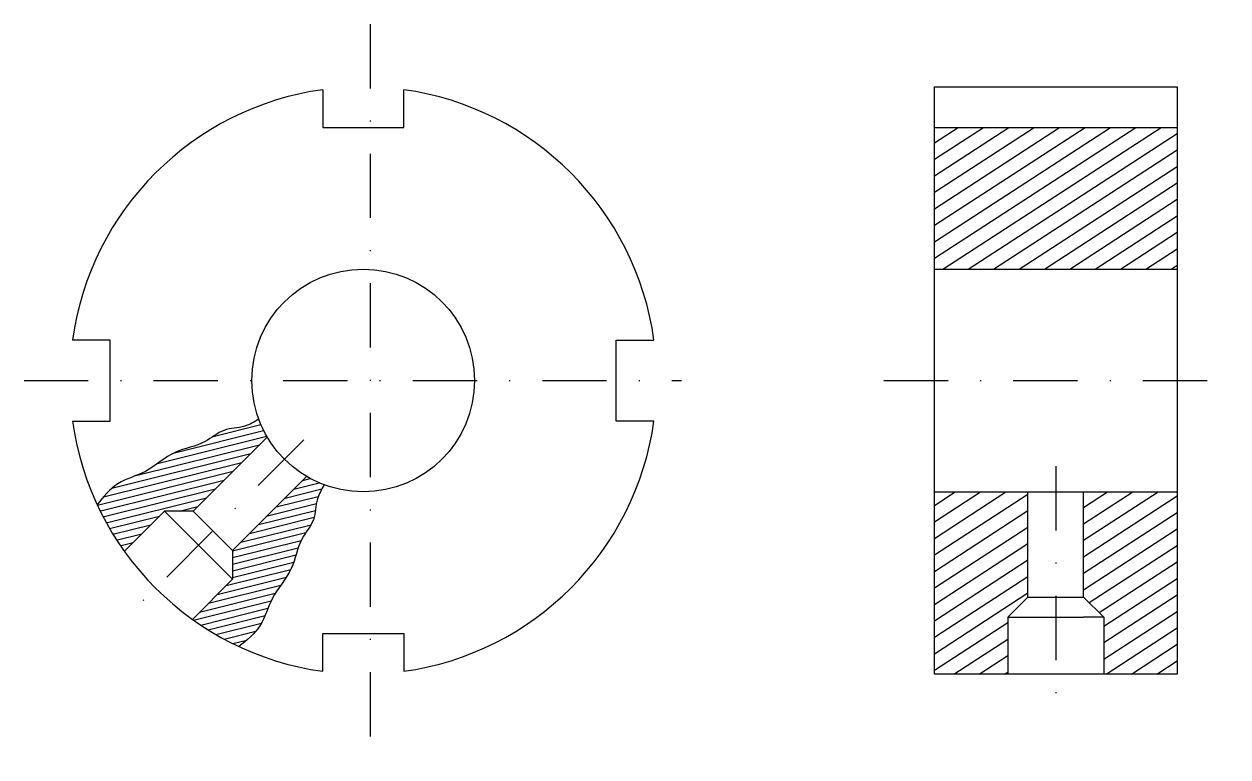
# Model space of a CAD drawing. Header units: millimetres. Extents: x 439 to 558, y 301 to 373.
import ezdxf

# ---------------------------------------------------------------- set-up
doc = ezdxf.new("R2010")
doc.units = ezdxf.units.MM
doc.linetypes.add('TRAZO_Y_PUNTO2', pattern=[12.7, 6.35, -3.175, 0, -3.175])

msp = doc.modelspace()

# ---------------------------------------------------------------- hatches: boundary and pattern name
h = msp.add_hatch()
h.set_pattern_fill('ANSI31', color=256, scale=0.43, angle=168)
h.set_pattern_definition([(213, (-32.9534, 0), (0.7435684, -1.144995), [])])
h.paths.add_polyline_path([(553.08, 363.26), (529.08, 363.26), (529.08, 349.26), (553.08, 349.26)])
h.paths.add_polyline_path([(538.33, 327.26), (529.08, 327.26), (529.08, 309.26), (536.33, 309.26), (536.33, 314.87), (538.33, 316.87)])
h.paths.add_polyline_path([(553.08, 327.26), (543.83, 327.26), (543.83, 316.87), (545.83, 314.87), (545.83, 309.26), (553.08, 309.26)])
h = msp.add_hatch()
h.set_pattern_fill('ANSI31', color=256, scale=0.2, angle=149)
edge = h.paths.add_edge_path()
edge.add_spline(control_points=[(446.39, 325.97), (447, 326.77), (448.25, 328.35), (451.44, 329.1), (453.82, 331.45), (456.87, 331.82), (458.78, 333.6), (460.85, 333.52), (461.9, 334.16), (462.35, 334.43)], knot_values=[0, 0, 0, 0, 2.919977, 5.905886, 9.380489, 12.543701, 14.70498, 16.794875, 18.341271, 18.341271, 18.341271, 18.341271], degree=3, periodic=0)
edge.add_arc((472.66, 338.26), 11, 200.386, 210.5225)
edge.add_line((463.18, 332.67), (455.86, 325.35))
edge.add_line((455.86, 325.35), (453.03, 325.35))
edge.add_line((453.03, 325.35), (449.07, 321.39))
edge.add_arc((472.66, 338.26), 29, 205.0635, 215.5729, ccw=False)
h = msp.add_hatch()
h.set_pattern_fill('ANSI31', color=256, scale=0.2, angle=149)
edge = h.paths.add_edge_path()
edge.add_spline(control_points=[(460.37, 311.99), (461.16, 312.6), (462.75, 313.86), (463.5, 317.04), (465.84, 319.42), (466.22, 322.47), (468, 324.39), (467.92, 326.45), (468.55, 327.5), (468.82, 327.95)], knot_values=[0, 0, 0, 0, 2.919977, 5.905886, 9.380489, 12.543701, 14.70498, 16.794875, 18.341271, 18.341271, 18.341271, 18.341271], degree=3, periodic=0)
edge.add_arc((472.66, 338.26), 11, 239.4775, 249.614, ccw=False)
edge.add_line((467.07, 328.78), (459.75, 321.47))
edge.add_line((459.75, 321.47), (459.75, 318.64))
edge.add_line((459.75, 318.64), (455.79, 314.67))
edge.add_arc((472.66, 338.26), 29, 234.4271, 244.9365)

# ---------------------------------------------------------------- linework, layer by layer
at = {"linetype": 'TRAZO_Y_PUNTO2'}
for p, q in [((473.35, 373.46), (473.35, 301.08)), ((439.16, 338.26), (504.1, 338.26)), ((524.08, 338.26), (558.08, 338.26)), ((466.79, 332.39), (449.95, 315.55)), ((541.08, 329.8), (541.08, 306.8))]:
    msp.add_line(p, q, dxfattribs=at)
for p, q in [((468.66, 366.98), (468.66, 363.26)), ((476.66, 363.26), (476.66, 366.98)), ((529.08, 338.26), (529.08, 367.26)), ((529.08, 367.26), (553.08, 367.26)), ((553.08, 367.26), (553.08, 309.26)), ((468.66, 363.26), (476.66, 363.26)), ((529.08, 363.26), (553.08, 363.26)), ((529.08, 349.26), (553.08, 349.26)), ((447.66, 342.26), (443.93, 342.26)), ((447.66, 334.26), (447.66, 342.26)), ((497.66, 334.26), (497.66, 342.26)), ((497.66, 342.26), (501.38, 342.26)), ((529.08, 309.26), (529.08, 338.26)), ((443.93, 334.26), (447.66, 334.26)), ((501.38, 334.26), (497.66, 334.26)), ((455.86, 325.35), (463.15, 332.64)), ((459.75, 321.47), (467.07, 328.78)), ((529.08, 327.26), (553.08, 327.26)), ((538.33, 316.87), (538.33, 327.17)), ((543.83, 316.87), (543.83, 327.22)), ((453.03, 325.35), (449.07, 321.39)), ((455.86, 325.35), (453.03, 325.35)), ((453.03, 325.35), (454.45, 323.94)), ((455.86, 325.35), (459.75, 321.47)), ((454.45, 323.94), (458.34, 320.05)), ((459.75, 321.47), (459.75, 318.64)), ((459.75, 318.64), (458.34, 320.05)), ((459.75, 318.64), (455.79, 314.67)), ((538.33, 316.87), (536.33, 314.87)), ((538.33, 316.87), (543.83, 316.87)), ((543.83, 316.87), (545.83, 314.87)), ((536.33, 314.87), (538.33, 314.87)), ((536.33, 314.87), (536.33, 309.26)), ((538.33, 314.87), (543.83, 314.87)), ((545.83, 314.87), (543.83, 314.87)), ((545.83, 314.87), (545.83, 309.26)), ((468.66, 309.54), (468.66, 313.26)), ((468.66, 313.26), (476.66, 313.26)), ((476.66, 313.26), (476.66, 309.54)), ((553.08, 309.26), (529.08, 309.26))]:
    msp.add_line(p, q)
msp.add_circle((472.66, 338.26), 11)
for start, end in [(97.9281, 172.0719), (7.9281, 82.0719), (187.9281, 262.0719), (277.9281, 352.0719)]:
    msp.add_arc((472.66, 338.26), 29, start, end)
for points in [[(462.35, 334.43), (461.9, 334.16), (460.85, 333.52), (458.78, 333.6), (456.87, 331.82), (453.82, 331.45), (451.44, 329.1), (448.25, 328.35), (447, 326.77), (446.39, 325.97)], [(468.82, 327.95), (468.55, 327.5), (467.92, 326.45), (468, 324.39), (466.22, 322.47), (465.84, 319.42), (463.5, 317.04), (462.75, 313.86), (461.16, 312.6), (460.37, 311.99)]]:
    msp.add_open_spline(points, degree=3, knots=[0, 0, 0, 0, 1.546396, 3.636291, 5.79757, 8.960782, 12.435385, 15.421294, 18.341271, 18.341271, 18.341271, 18.341271])

doc.saveas('drawing.dxf')
